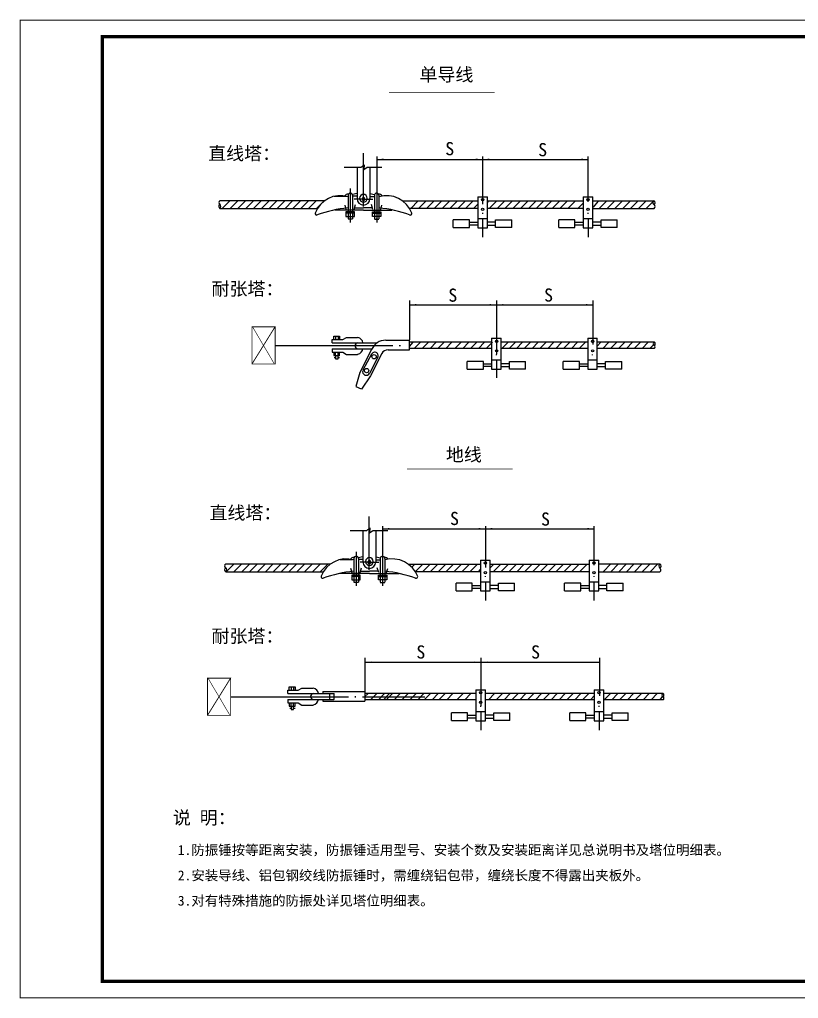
# Model space of a CAD drawing. Extents: x 457 to 4918, y -67 to 391.
# Drawn here: x 4444.6 to 4681.3, y -60 to 237.4 of the extents above; entities that cross this region are included whole.
import ezdxf

# ---------------------------------------------------------------- set-up
doc = ezdxf.new("R2010")
doc.units = 0
doc.header["$LTSCALE"] = 40
doc.header["$MEASUREMENT"] = 0
doc.layers.get('0').update_dxf_attribs({"linetype": 'CONTINUOUS'})
doc.layers.add('1', color=2, linetype='CONTINUOUS')
doc.styles.add('图签 宋体3', font='', dxfattribs={"height": 3})
doc.styles.add('图签 宋体4', font='', dxfattribs={"height": 4})
doc.styles.get('图签 宋体3').set_extended_font_data('SimSun')
doc.styles.get('图签 宋体4').set_extended_font_data('SimSun')

# ---------------------------------------------------------------- blocks, each defined once
blk = doc.blocks.new('*X32')
at = {"color": 0}
for p, q in [((40.37, 220.68), (42.95, 223.26)), ((43.02, 220.68), (45.6, 223.26)), ((45.67, 220.68), (48.25, 223.26)), ((48.32, 220.68), (50.91, 223.26)), ((50.98, 220.68), (53.56, 223.26)), ((53.63, 220.68), (56.21, 223.26)), ((56.28, 220.68), (58.86, 223.26)), ((58.93, 220.68), (61.51, 223.26)), ((61.58, 220.68), (64.16, 223.26)), ((64.23, 220.68), (66.82, 223.26)), ((66.89, 220.68), (69.47, 223.26)), ((69.54, 220.68), (72.12, 223.26)), ((72.19, 220.68), (74.77, 223.26))]:
    blk.add_line(p, q, dxfattribs=at)
blk = doc.blocks.new('*X33')
at = {"color": 0}
for p, q in [((167.65, 220.68), (170.25, 223.29)), ((170.3, 220.68), (172.9, 223.29)), ((172.95, 220.68), (175.56, 223.29)), ((175.6, 220.68), (178.21, 223.29)), ((178.26, 220.68), (180.86, 223.29)), ((180.91, 220.68), (183.51, 223.29)), ((183.56, 220.68), (186.16, 223.29))]:
    blk.add_line(p, q, dxfattribs=at)
blk = doc.blocks.new('*X31')
at = {"color": 0}
blk.add_line((78.89, 235), (83.05, 235), dxfattribs=at)

msp = doc.modelspace()

# ---------------------------------------------------------------- linework, layer by layer
at = {"color": 0}
for p, q in [((4549.08, 180.61), (4549.08, 196.81)), ((4548.36, 192.54), (4549.28, 193.28)), ((4549.28, 193.28), (4549.19, 191.8)), ((4543.24, 192.53), (4548.3, 192.53)), ((4547.15, 192.49), (4547.15, 183.04)), ((4549.19, 191.8), (4550.2, 192.54)), ((4550.25, 192.53), (4554.73, 192.53)), ((4551.07, 192.49), (4551.07, 183.04)), ((4545.07, 186.01), (4545.07, 175.72)), ((4547.15, 184.57), (4545.73, 184.21)), ((4551.07, 184.57), (4552.48, 184.21)), ((4553.14, 186.01), (4553.14, 175.72)), ((4537.29, 182.33), (4505.47, 182.33)), ((4506.17, 180.01), (4508.5, 182.33)), ((4508.56, 180.01), (4510.88, 182.33)), ((4510.95, 180.01), (4513.27, 182.33)), ((4513.33, 180.01), (4515.66, 182.33)), ((4515.72, 180.01), (4518.04, 182.33)), ((4518.11, 180.01), (4520.43, 182.33)), ((4520.49, 180.01), (4522.82, 182.33)), ((4522.88, 180.01), (4525.2, 182.33)), ((4525.27, 180.01), (4527.59, 182.33)), ((4527.65, 180.01), (4529.98, 182.33)), ((4530.04, 180.01), (4532.36, 182.33)), ((4532.43, 180.01), (4534.75, 182.33)), ((4534.81, 180.01), (4537.14, 182.33)), ((4544.43, 184.03), (4544.43, 176.82)), ((4545.77, 184.03), (4545.77, 176.82)), ((4547.15, 183.68), (4545.77, 183.68)), ((4549.11, 182.86), (4546.27, 182.86)), ((4549.11, 182.86), (4551.94, 182.86)), ((4551.07, 183.6), (4552.44, 183.6)), ((4552.44, 184.03), (4552.44, 176.82)), ((4553.78, 184.03), (4553.78, 176.82)), ((4560.93, 182.33), (4583.82, 182.33)), ((4563.45, 180.01), (4565.77, 182.33)), ((4565.84, 180.01), (4568.16, 182.33)), ((4568.22, 180.01), (4570.55, 182.33)), ((4570.61, 180.01), (4572.93, 182.33)), ((4573, 180.01), (4575.32, 182.33)), ((4575.38, 180.01), (4577.71, 182.33)), ((4577.77, 180.01), (4580.09, 182.33)), ((4580.15, 180.01), (4582.48, 182.33)), ((4583.82, 183.54), (4586.75, 183.54)), ((4583.82, 183.54), (4583.82, 174.15)), ((4586.75, 174.15), (4586.75, 183.54)), ((4586.75, 181.83), (4587.25, 182.33)), ((4586.75, 182.33), (4615.83, 182.33)), ((4587.31, 180.01), (4589.64, 182.33)), ((4589.7, 180.01), (4592.02, 182.33)), ((4592.09, 180.01), (4594.41, 182.33)), ((4594.47, 180.01), (4596.8, 182.33)), ((4596.86, 180.01), (4599.18, 182.33)), ((4599.25, 180.01), (4601.57, 182.33)), ((4601.63, 180.01), (4603.96, 182.33)), ((4604.02, 180.01), (4606.34, 182.33)), ((4606.41, 180.01), (4608.73, 182.33)), ((4608.79, 180.01), (4611.12, 182.33)), ((4611.18, 180.01), (4613.5, 182.33)), ((4614.19, 179.91), (4615.75, 181.46)), ((4615.87, 183.54), (4618.8, 183.54)), ((4615.87, 183.54), (4615.87, 174.15)), ((4618.76, 182.35), (4637.41, 182.35)), ((4618.8, 174.15), (4618.8, 183.54)), ((4620.41, 182.24), (4618.86, 180.43)), ((4620.73, 180.01), (4623.07, 182.35)), ((4623.11, 180.01), (4625.45, 182.35)), ((4625.5, 180.01), (4627.84, 182.35)), ((4627.88, 180.01), (4630.23, 182.35)), ((4630.27, 180.01), (4632.61, 182.35)), ((4632.66, 180.01), (4635, 182.35)), ((4635.04, 180.01), (4637.39, 182.35)), ((4505.47, 180.01), (4535.12, 180.01)), ((4549.11, 179.46), (4540.46, 179.46)), ((4543.86, 179.63), (4543.51, 180.99)), ((4543.79, 178.95), (4543.79, 177.5)), ((4546.34, 178.95), (4543.79, 178.95)), ((4546.34, 178.52), (4543.79, 178.52)), ((4546.27, 179.72), (4546.7, 181.16)), ((4546.34, 177.5), (4546.34, 178.95)), ((4546.41, 180.14), (4549.11, 180.14)), ((4551.8, 180.14), (4549.11, 180.14)), ((4549.11, 179.46), (4557.75, 179.46)), ((4551.94, 179.72), (4551.51, 181.16)), ((4551.87, 178.95), (4554.42, 178.95)), ((4551.87, 177.5), (4551.87, 178.95)), ((4551.87, 178.52), (4554.42, 178.52)), ((4554.35, 179.63), (4554.7, 180.99)), ((4554.42, 178.95), (4554.42, 177.5)), ((4583.82, 180.01), (4563.09, 180.01)), ((4582.54, 180.01), (4583.82, 181.28)), ((4585.33, 178.39), (4585.33, 178.64)), ((4615.83, 180.01), (4586.75, 180.01)), ((4617.38, 178.39), (4617.38, 178.64)), ((4618.76, 180.01), (4637.41, 180.01)), ((4543.79, 177.5), (4546.34, 177.5)), ((4545.77, 176.74), (4544.43, 176.74)), ((4554.42, 177.5), (4551.87, 177.5)), ((4552.44, 176.74), (4553.78, 176.74)), ((4576.39, 174.2), (4576.39, 176.51)), ((4581.29, 176.51), (4576.39, 176.51)), ((4581.29, 176.3), (4581.29, 176.51)), ((4581.29, 174.59), (4581.29, 176.3)), ((4581.29, 175.8), (4583.79, 175.8)), ((4583.82, 176.94), (4586.74, 176.94)), ((4585.3, 176.71), (4585.3, 171.25)), ((4589.25, 175.8), (4586.75, 175.8)), ((4589.25, 176.51), (4594.15, 176.51)), ((4589.25, 176.3), (4589.25, 176.51)), ((4589.25, 174.59), (4589.25, 176.3)), ((4594.15, 174.2), (4594.15, 176.51)), ((4608.45, 174.2), (4608.45, 176.51)), ((4613.34, 176.51), (4608.45, 176.51)), ((4613.34, 176.3), (4613.34, 176.51)), ((4613.34, 174.59), (4613.34, 176.3)), ((4613.34, 175.8), (4615.85, 175.8)), ((4615.87, 176.94), (4618.79, 176.94)), ((4617.35, 176.71), (4617.35, 171.25)), ((4621.31, 175.8), (4618.8, 175.8)), ((4621.31, 176.3), (4621.31, 176.51)), ((4621.31, 176.51), (4626.2, 176.51)), ((4621.31, 174.59), (4621.31, 176.3)), ((4626.2, 174.2), (4626.2, 176.51)), ((4576.39, 174.2), (4581.29, 174.2)), ((4583.79, 174.92), (4581.29, 174.92)), ((4581.29, 174.2), (4581.29, 174.58)), ((4583.82, 174.15), (4586.75, 174.15)), ((4586.75, 174.92), (4589.25, 174.92)), ((4589.25, 174.2), (4589.25, 174.58)), ((4594.15, 174.2), (4589.25, 174.2)), ((4608.45, 174.2), (4613.34, 174.2)), ((4615.85, 174.92), (4613.34, 174.92)), ((4613.34, 174.2), (4613.34, 174.58)), ((4615.87, 174.15), (4618.8, 174.15)), ((4618.8, 174.92), (4621.31, 174.92)), ((4621.31, 174.2), (4621.31, 174.58)), ((4626.2, 174.2), (4621.31, 174.2)), ((4539.6, 139.15), (4539.6, 140.16)), ((4539.6, 140.16), (4542.79, 140.16)), ((4540.05, 140.16), (4540.05, 141.16)), ((4540.05, 141.16), (4541.87, 141.16)), ((4540.61, 141.18), (4540.61, 140.18)), ((4541.37, 141.18), (4541.37, 140.18)), ((4541.84, 141.18), (4541.84, 140.18)), ((4542.79, 140.16), (4543.92, 140.8)), ((4543.92, 140.8), (4547.34, 140.8)), ((4555.88, 139.98), (4563, 139.98)), ((4563, 139.98), (4563, 136.99)), ((4588.06, 140.55), (4588.06, 131.17)), ((4588.06, 140.55), (4590.99, 140.55)), ((4590.99, 131.17), (4590.99, 140.55)), ((4617.24, 140.55), (4620.17, 140.55)), ((4617.24, 140.55), (4617.24, 131.17)), ((4620.17, 131.17), (4620.17, 140.55)), ((4522.17, 138.4), (4540.89, 138.4)), ((4539.6, 137.33), (4551.66, 137.33)), ((4539.6, 137.3), (4539.6, 136.29)), ((4539.63, 139.15), (4542.79, 139.15)), ((4540.89, 138.4), (4558.07, 138.4)), ((4542.79, 139.15), (4546.58, 139.15)), ((4546.58, 139.15), (4547.34, 139.15)), ((4547.36, 139.15), (4553.22, 139.15)), ((4551.58, 137.16), (4547.99, 130.18)), ((4551.4, 137.33), (4551.4, 137.33)), ((4551.4, 137.33), (4551.65, 137.33)), ((4556.57, 137), (4563, 137)), ((4560, 138.4), (4560.31, 138.4)), ((4588.06, 139.37), (4563, 139.37)), ((4588.06, 137.5), (4563, 137.5)), ((4564.11, 139.37), (4563.01, 138.08)), ((4564.56, 137.5), (4566.43, 139.37)), ((4566.94, 137.5), (4568.82, 139.37)), ((4569.33, 137.5), (4571.2, 139.37)), ((4571.72, 137.5), (4573.59, 139.37)), ((4574.1, 137.5), (4575.97, 139.37)), ((4576.9, 137.5), (4578.78, 139.37)), ((4579.29, 137.5), (4581.16, 139.37)), ((4581.65, 137.5), (4583.53, 139.37)), ((4581.68, 137.5), (4583.55, 139.37)), ((4584.04, 137.5), (4585.91, 139.37)), ((4586.43, 137.5), (4588.3, 139.37)), ((4594.55, 139.37), (4590.99, 139.37)), ((4617.24, 139.37), (4590.99, 139.37)), ((4594.55, 137.5), (4590.99, 137.5)), ((4617.24, 137.5), (4590.99, 137.5)), ((4591.2, 137.5), (4593.07, 139.37)), ((4593.4, 137.5), (4595.27, 139.37)), ((4595.58, 137.5), (4597.45, 139.37)), ((4597.97, 137.5), (4599.84, 139.37)), ((4600.35, 137.5), (4602.23, 139.37)), ((4602.74, 137.5), (4604.61, 139.37)), ((4605.13, 137.5), (4607, 139.37)), ((4607.51, 137.5), (4609.39, 139.37)), ((4609.9, 137.5), (4611.77, 139.37)), ((4612.29, 137.5), (4614.16, 139.37)), ((4614.67, 137.5), (4616.54, 139.37)), ((4637.53, 139.37), (4620.17, 139.37)), ((4621.22, 139.36), (4620.17, 138.2)), ((4637.46, 137.5), (4620.17, 137.5)), ((4621.83, 137.5), (4623.7, 139.37)), ((4624.22, 137.5), (4626.09, 139.37)), ((4626.6, 137.5), (4628.48, 139.37)), ((4628.99, 137.5), (4630.86, 139.37)), ((4631.38, 137.5), (4633.25, 139.37)), ((4633.76, 137.5), (4635.64, 139.37)), ((4636.12, 137.49), (4637.24, 138.61)), ((4539.6, 136.29), (4542.79, 136.29)), ((4540.05, 136.29), (4540.05, 135.28)), ((4540.05, 135.28), (4541.87, 135.28)), ((4540.21, 134.7), (4540.61, 134.7)), ((4540.61, 135.27), (4540.61, 136.27)), ((4540.61, 135.28), (4540.61, 134.34)), ((4540.61, 134.34), (4541.37, 134.34)), ((4541.37, 135.27), (4541.37, 136.27)), ((4541.37, 134.34), (4541.37, 135.28)), ((4541.37, 134.7), (4541.84, 134.7)), ((4541.84, 135.27), (4541.84, 136.27)), ((4542.79, 136.29), (4543.92, 135.65)), ((4543.92, 135.65), (4547.34, 135.65)), ((4551.58, 135.69), (4548.92, 130.82)), ((4553.45, 134.86), (4550.9, 129.89)), ((4554.65, 135.96), (4551.24, 129.15)), ((4588.06, 133.96), (4590.98, 133.96)), ((4589.52, 133.96), (4589.52, 128.5)), ((4589.57, 135.41), (4589.57, 135.66)), ((4617.24, 133.96), (4620.16, 133.96)), ((4618.75, 135.41), (4618.75, 135.66)), ((4585.53, 133.53), (4580.64, 133.53)), ((4580.64, 131.22), (4580.64, 133.53)), ((4580.64, 131.22), (4585.53, 131.22)), ((4585.53, 133.31), (4585.53, 133.53)), ((4585.53, 131.6), (4585.53, 133.32)), ((4585.53, 132.82), (4588.04, 132.82)), ((4588.04, 131.94), (4585.53, 131.94)), ((4585.53, 131.22), (4585.53, 131.6)), ((4588.06, 131.17), (4590.99, 131.17)), ((4593.5, 132.82), (4590.99, 132.82)), ((4590.99, 131.94), (4593.5, 131.94)), ((4593.5, 133.31), (4593.5, 133.53)), ((4593.5, 133.53), (4598.39, 133.53)), ((4593.5, 131.6), (4593.5, 133.32)), ((4593.5, 131.22), (4593.5, 131.6)), ((4598.39, 131.22), (4593.5, 131.22)), ((4598.39, 131.22), (4598.39, 133.53)), ((4614.71, 133.53), (4609.82, 133.53)), ((4609.82, 131.22), (4609.82, 133.53)), ((4609.82, 131.22), (4614.71, 131.22)), ((4614.71, 133.31), (4614.71, 133.53)), ((4614.71, 131.6), (4614.71, 133.32)), ((4614.71, 132.82), (4617.22, 132.82)), ((4617.22, 131.94), (4614.71, 131.94)), ((4614.71, 131.22), (4614.71, 131.6)), ((4617.24, 131.17), (4620.17, 131.17)), ((4622.68, 132.82), (4620.17, 132.82)), ((4620.17, 131.94), (4622.68, 131.94)), ((4622.68, 133.31), (4622.68, 133.53)), ((4622.68, 133.53), (4627.57, 133.53)), ((4622.68, 131.6), (4622.68, 133.32)), ((4622.68, 131.22), (4622.68, 131.6)), ((4627.57, 131.22), (4622.68, 131.22)), ((4627.57, 131.22), (4627.57, 133.53)), ((4548, 130.2), (4546.74, 125.94)), ((4551.25, 129.19), (4548.48, 125.12)), ((4546.82, 125.9), (4548.38, 125.17)), ((4550.86, 70.26), (4550.86, 86.46)), ((4545.03, 82.18), (4550.09, 82.18)), ((4548.93, 82.14), (4548.93, 72.69)), ((4550.14, 82.19), (4551.06, 82.93)), ((4551.06, 82.93), (4550.98, 81.45)), ((4550.98, 81.45), (4551.99, 82.19)), ((4552.03, 82.18), (4556.52, 82.18)), ((4552.85, 82.14), (4552.85, 72.69)), ((4546.85, 75.65), (4546.85, 65.37)), ((4554.93, 75.65), (4554.93, 65.37)), ((4539.07, 71.98), (4507.25, 71.98)), ((4546.21, 73.67), (4546.21, 66.47)), ((4548.91, 74.21), (4547.52, 73.86)), ((4547.56, 73.67), (4547.56, 66.47)), ((4548.87, 73.32), (4547.56, 73.32)), ((4550.89, 72.51), (4548.06, 72.51)), ((4550.89, 72.51), (4553.73, 72.51)), ((4552.85, 73.25), (4554.22, 73.25)), ((4552.88, 74.21), (4554.26, 73.86)), ((4554.22, 73.67), (4554.22, 66.47)), ((4555.57, 73.67), (4555.57, 66.47)), ((4562.71, 71.98), (4584.68, 71.98)), ((4563.79, 71.04), (4564.72, 71.98)), ((4564.79, 69.65), (4567.11, 71.98)), ((4567.02, 69.65), (4569.34, 71.98)), ((4569.41, 69.65), (4571.73, 71.98)), ((4571.79, 69.65), (4574.12, 71.98)), ((4574.18, 69.65), (4576.5, 71.98)), ((4576.57, 69.65), (4578.89, 71.98)), ((4579, 69.65), (4581.32, 71.98)), ((4581.47, 69.65), (4583.79, 71.98)), ((4584.68, 73.18), (4584.68, 63.8)), ((4584.68, 73.18), (4587.61, 73.18)), ((4587.61, 63.8), (4587.61, 73.18)), ((4587.61, 71.98), (4617.61, 71.98)), ((4587.61, 70.87), (4588.72, 71.98)), ((4588.5, 69.65), (4590.82, 71.98)), ((4590.88, 69.65), (4593.21, 71.98)), ((4593.27, 69.65), (4595.59, 71.98)), ((4595.66, 69.65), (4597.98, 71.98)), ((4598.04, 69.65), (4600.37, 71.98)), ((4600.43, 69.65), (4602.75, 71.98)), ((4602.82, 69.65), (4605.14, 71.98)), ((4605.2, 69.65), (4607.53, 71.98)), ((4607.59, 69.65), (4609.91, 71.98)), ((4609.98, 69.65), (4612.3, 71.98)), ((4612.36, 69.65), (4614.69, 71.98)), ((4614.75, 69.65), (4617.07, 71.98)), ((4617.66, 73.18), (4617.66, 63.8)), ((4617.66, 73.18), (4620.59, 73.18)), ((4620.55, 72), (4639.19, 72)), ((4620.59, 63.8), (4620.59, 73.18)), ((4507.25, 69.65), (4536.91, 69.65)), ((4550.89, 69.11), (4541.79, 69.11)), ((4545.65, 69.28), (4545.29, 70.64)), ((4548.13, 68.6), (4545.58, 68.6)), ((4545.58, 68.6), (4545.58, 67.15)), ((4548.06, 69.36), (4548.48, 70.81)), ((4548.13, 67.15), (4548.13, 68.6)), ((4548.2, 69.79), (4550.89, 69.79)), ((4553.58, 69.79), (4550.89, 69.79)), ((4550.89, 69.11), (4559.99, 69.11)), ((4553.73, 69.36), (4553.3, 70.81)), ((4553.65, 68.6), (4556.21, 68.6)), ((4553.65, 67.15), (4553.65, 68.6)), ((4556.14, 69.28), (4556.49, 70.64)), ((4556.21, 68.6), (4556.21, 67.15)), ((4584.68, 69.65), (4564.87, 69.65)), ((4584.01, 69.65), (4584.68, 70.33)), ((4617.61, 69.65), (4587.61, 69.65)), ((4620.55, 69.65), (4639.19, 69.65)), ((4548.13, 68.17), (4545.58, 68.17)), ((4545.58, 67.15), (4548.13, 67.15)), ((4547.56, 66.39), (4546.21, 66.39)), ((4553.65, 68.17), (4556.21, 68.17)), ((4556.21, 67.15), (4553.65, 67.15)), ((4554.22, 66.39), (4555.57, 66.39)), ((4582.16, 66.16), (4577.26, 66.16)), ((4577.26, 63.85), (4577.26, 66.16)), ((4582.16, 65.94), (4582.16, 66.16)), ((4582.16, 64.23), (4582.16, 65.95)), ((4582.16, 65.45), (4584.66, 65.45)), ((4584.68, 66.59), (4587.61, 66.59)), ((4586.17, 66.35), (4586.17, 60.89)), ((4586.19, 68.04), (4586.19, 68.29)), ((4590.12, 65.45), (4587.61, 65.45)), ((4590.12, 66.16), (4595.01, 66.16)), ((4590.12, 65.94), (4590.12, 66.16)), ((4590.12, 64.23), (4590.12, 65.95)), ((4595.01, 63.85), (4595.01, 66.16)), ((4610.23, 63.85), (4610.23, 66.16)), ((4615.13, 66.16), (4610.23, 66.16)), ((4615.13, 65.94), (4615.13, 66.16)), ((4615.13, 64.23), (4615.13, 65.95)), ((4615.13, 65.45), (4617.63, 65.45)), ((4617.66, 66.59), (4620.58, 66.59)), ((4619.14, 66.35), (4619.14, 60.89)), ((4619.17, 68.04), (4619.17, 68.29)), ((4623.09, 65.45), (4620.59, 65.45)), ((4623.09, 66.16), (4627.99, 66.16)), ((4623.09, 65.94), (4623.09, 66.16)), ((4623.09, 64.23), (4623.09, 65.95)), ((4627.99, 63.85), (4627.99, 66.16)), ((4577.26, 63.85), (4582.16, 63.85)), ((4584.66, 64.56), (4582.16, 64.56)), ((4582.16, 63.85), (4582.16, 64.23)), ((4584.68, 63.8), (4587.61, 63.8)), ((4587.61, 64.56), (4590.12, 64.56)), ((4590.12, 63.85), (4590.12, 64.23)), ((4595.01, 63.85), (4590.12, 63.85)), ((4610.23, 63.85), (4615.13, 63.85)), ((4617.63, 64.56), (4615.13, 64.56)), ((4615.13, 63.85), (4615.13, 64.23)), ((4617.66, 63.8), (4620.59, 63.8)), ((4620.59, 64.56), (4623.09, 64.56)), ((4623.09, 63.85), (4623.09, 64.23)), ((4627.99, 63.85), (4623.09, 63.85)), ((4526.09, 33.64), (4529.28, 33.64)), ((4526.09, 32.64), (4526.09, 33.64)), ((4526.54, 33.64), (4526.54, 34.65)), ((4526.54, 34.65), (4528.36, 34.65)), ((4527.1, 34.67), (4527.1, 33.66)), ((4527.86, 34.67), (4527.86, 33.66)), ((4528.33, 34.67), (4528.33, 33.66)), ((4529.28, 33.64), (4530.41, 34.28)), ((4530.41, 34.28), (4533.82, 34.28)), ((4536.74, 33.26), (4549.51, 33.26)), ((4536.74, 33.26), (4536.74, 32.64)), ((4549.49, 33.24), (4549.49, 30.27)), ((4583.28, 33.77), (4583.28, 24.38)), ((4583.28, 33.77), (4586.21, 33.77)), ((4586.21, 24.38), (4586.21, 33.77)), ((4619.22, 33.77), (4619.22, 24.38)), ((4619.22, 33.77), (4622.15, 33.77)), ((4622.15, 24.38), (4622.15, 33.77)), ((4508.74, 31.68), (4544.56, 31.68)), ((4526.09, 30.82), (4540.08, 30.82)), ((4526.09, 30.78), (4526.09, 29.77)), ((4526.09, 29.77), (4529.28, 29.77)), ((4526.12, 32.64), (4529.28, 32.64)), ((4526.54, 29.77), (4526.54, 28.77)), ((4527.1, 28.75), (4527.1, 29.75)), ((4527.86, 28.75), (4527.86, 29.75)), ((4528.33, 28.75), (4528.33, 29.75)), ((4529.28, 32.64), (4533.07, 32.64)), ((4529.28, 29.77), (4530.41, 29.13)), ((4533.07, 32.64), (4533.82, 32.64)), ((4533.85, 32.64), (4540.08, 32.64)), ((4536.74, 30.82), (4536.74, 30.27)), ((4536.74, 30.27), (4549.49, 30.27)), ((4537.89, 30.61), (4537.89, 30.61)), ((4538.79, 32.64), (4538.79, 30.82)), ((4540.08, 32.64), (4540.08, 30.82)), ((4546.49, 31.7), (4546.8, 31.7)), ((4546.49, 31.68), (4546.8, 31.68)), ((4548.81, 31.68), (4567.79, 31.68)), ((4550.49, 32.67), (4549.42, 31.6)), ((4570.16, 32.64), (4549.49, 32.64)), ((4570.16, 30.77), (4549.49, 30.77)), ((4551.25, 30.77), (4553.12, 32.64)), ((4553.64, 30.77), (4555.51, 32.64)), ((4555.17, 30.77), (4557.04, 32.64)), ((4556.02, 30.77), (4557.9, 32.64)), ((4558.42, 30.77), (4560.3, 32.64)), ((4560.81, 30.77), (4562.68, 32.64)), ((4563.2, 30.77), (4565.07, 32.64)), ((4565.58, 30.77), (4567.46, 32.64)), ((4567.57, 30.77), (4569.44, 32.64)), ((4583.28, 32.64), (4567.79, 32.64)), ((4583.28, 30.77), (4567.79, 30.77)), ((4569.95, 30.77), (4571.83, 32.64)), ((4572.04, 30.77), (4573.92, 32.64)), ((4574.43, 30.77), (4576.3, 32.64)), ((4577.52, 30.77), (4579.39, 32.64)), ((4579.9, 30.77), (4581.78, 32.64)), ((4603.73, 32.64), (4586.21, 32.64)), ((4603.73, 30.77), (4586.21, 30.77)), ((4587.05, 30.77), (4588.92, 32.64)), ((4589.43, 30.77), (4591.31, 32.64)), ((4591.82, 30.77), (4593.69, 32.64)), ((4594.21, 30.77), (4596.08, 32.64)), ((4596.59, 30.77), (4598.47, 32.64)), ((4598.98, 30.77), (4600.85, 32.64)), ((4601.37, 30.77), (4603.24, 32.64)), ((4601.37, 30.77), (4603.24, 32.64)), ((4619.22, 32.64), (4603.73, 32.64)), ((4619.22, 30.77), (4603.73, 30.77)), ((4603.75, 30.77), (4605.63, 32.64)), ((4606.14, 30.77), (4608.01, 32.64)), ((4608.53, 30.77), (4610.4, 32.64)), ((4610.91, 30.77), (4612.79, 32.64)), ((4610.91, 30.77), (4612.79, 32.64)), ((4613.3, 30.77), (4615.17, 32.64)), ((4615.69, 30.77), (4617.56, 32.64)), ((4618.07, 30.77), (4619.22, 31.92)), ((4618.07, 30.77), (4619.22, 31.92)), ((4639.67, 32.64), (4622.15, 32.64)), ((4639.67, 30.77), (4622.15, 30.77)), ((4622.28, 30.77), (4624.16, 32.64)), ((4640.15, 32.64), (4622.68, 32.64)), ((4640.14, 30.77), (4622.68, 30.77)), ((4624.54, 30.77), (4626.42, 32.64)), ((4626.93, 30.77), (4628.8, 32.64)), ((4629.32, 30.77), (4631.19, 32.64)), ((4631.7, 30.77), (4633.58, 32.64)), ((4634.09, 30.77), (4635.96, 32.64)), ((4636.48, 30.77), (4638.35, 32.64)), ((4639.29, 30.77), (4640.02, 31.74)), ((4526.54, 28.77), (4528.36, 28.77)), ((4526.7, 28.19), (4527.1, 28.19)), ((4527.1, 28.77), (4527.1, 27.82)), ((4527.1, 27.82), (4527.86, 27.82)), ((4527.86, 27.82), (4527.86, 28.77)), ((4527.86, 28.19), (4528.33, 28.19)), ((4530.41, 29.13), (4533.82, 29.13)), ((4583.28, 27.17), (4586.2, 27.17)), ((4584.76, 26.94), (4584.76, 21.48)), ((4584.79, 28.62), (4584.79, 28.87)), ((4619.22, 27.17), (4622.14, 27.17)), ((4620.7, 26.94), (4620.7, 21.48)), ((4620.73, 28.62), (4620.73, 28.87)), ((4575.86, 24.43), (4575.86, 26.74)), ((4580.75, 26.74), (4575.86, 26.74)), ((4575.86, 24.43), (4580.75, 24.43)), ((4580.75, 26.53), (4580.75, 26.74)), ((4580.75, 24.82), (4580.75, 26.53)), ((4580.75, 26.03), (4583.26, 26.03)), ((4583.26, 25.15), (4580.75, 25.15)), ((4580.75, 24.43), (4580.75, 24.81)), ((4583.28, 24.38), (4586.21, 24.38)), ((4588.71, 26.03), (4586.21, 26.03)), ((4586.21, 25.15), (4588.71, 25.15)), ((4588.71, 26.74), (4593.61, 26.74)), ((4588.71, 26.53), (4588.71, 26.74)), ((4588.71, 24.82), (4588.71, 26.53)), ((4588.71, 24.43), (4588.71, 24.81)), ((4593.61, 24.43), (4588.71, 24.43)), ((4593.61, 24.43), (4593.61, 26.74)), ((4611.8, 24.43), (4611.8, 26.74)), ((4616.69, 26.74), (4611.8, 26.74)), ((4611.8, 24.43), (4616.69, 24.43)), ((4616.69, 26.53), (4616.69, 26.74)), ((4616.69, 24.82), (4616.69, 26.53)), ((4616.69, 26.03), (4619.2, 26.03)), ((4619.2, 25.15), (4616.69, 25.15)), ((4616.69, 24.43), (4616.69, 24.81)), ((4619.22, 24.38), (4622.15, 24.38)), ((4624.66, 26.03), (4622.15, 26.03)), ((4622.15, 25.15), (4624.66, 25.15)), ((4624.66, 26.74), (4629.55, 26.74)), ((4624.66, 26.53), (4624.66, 26.74)), ((4624.66, 24.82), (4624.66, 26.53)), ((4624.66, 24.43), (4624.66, 24.81)), ((4629.55, 24.43), (4624.66, 24.43)), ((4629.55, 24.43), (4629.55, 26.74))]:
    msp.add_line(p, q, dxfattribs=at)
for points, const_width in [([(4444.78, -59.81), (4917.78, -59.81), (4917.78, 237.19), (4444.78, 237.19)], 0.35), ([(4469.78, -54.81), (4912.78, -54.81), (4912.78, 232.19), (4469.78, 232.19)], 1)]:
    msp.add_lwpolyline(points, close=True, dxfattribs=dict(const_width=const_width))
at = {"color": 0, "flags": 128}
for points, const_width in [([(4556.85, 215.2), (4588.98, 215.2)], 0.18), ([(4522.25, 144.05), (4522.25, 132.75), (4515.23, 132.75), (4515.23, 144.05), (4522.25, 144.05), (4515.23, 132.75)], 0.27), ([(4515.38, 144.05), (4521.96, 132.89)], 0.18), ([(4562.34, 100.85), (4594.47, 100.85)], 0.18), ([(4508.74, 37.33), (4508.74, 26.03), (4501.72, 26.03), (4501.72, 37.33), (4508.74, 37.33), (4501.72, 26.03)], 0.27), ([(4501.86, 37.33), (4508.45, 26.17)], 0.18), ([(4536.74, 32.7), (4540.09, 32.7)], 0.18), ([(4540.16, 32.79), (4540.16, 30.64)], 0.18), ([(4536.74, 30.73), (4540.09, 30.73)], 0.18)]:
    msp.add_lwpolyline(points, dxfattribs=dict(at, const_width=const_width))
at = {"color": 0}
for centre, radius in [((4585.3, 182.65), 0.352), ((4617.35, 182.65), 0.352), ((4585.3, 179.73), 0.352), ((4617.35, 179.73), 0.352), ((4589.55, 139.67), 0.352), ((4618.72, 139.67), 0.352), ((4589.55, 136.74), 0.352), ((4618.72, 136.74), 0.352), ((4552.34, 134.96), 0.658), ((4552.34, 134.96), 0.658), ((4550.04, 130.72), 0.658), ((4550.04, 130.72), 0.658), ((4586.17, 72.3), 0.352), ((4619.14, 72.3), 0.352), ((4586.17, 69.37), 0.352), ((4619.14, 69.37), 0.352), ((4584.76, 32.88), 0.352), ((4620.71, 32.88), 0.352), ((4584.76, 29.96), 0.352), ((4620.71, 29.96), 0.352)]:
    msp.add_circle(centre, radius, dxfattribs=at)
for centre, radius, start, end in [((4545.1, 183.98), 0.671, 3.9, 176.1), ((4553.11, 183.98), 0.676, 4.2309, 175.7691), ((4505.88, 181.77), 0.696, 126.8043, 229.2497), ((4542.11, 175.67), 8.23, 73.6756, 159.3564), ((4544.4, 183.17), 1.16, 84.2733, 147.7286), ((4549.13, 183.01), 1.99, 180, 270), ((4549.13, 183.09), 1.19, 90, 270), ((4549.18, 182.86), 0.515, 97.8617, 277.8617), ((4549.03, 182.86), 0.515, 262.1383, 82.1383), ((4549.08, 183.09), 1.19, 270, 90), ((4549.08, 183.01), 1.99, 270, 0), ((4553.81, 183.17), 1.16, 32.2714, 95.7985), ((4556.1, 175.67), 8.23, 20.6436, 106.3244), ((4637.82, 181.73), 0.747, 123.5024, 239.974), ((4637.02, 181.7), 0.755, 304.5005, 58.9759), ((4505.87, 180.64), 0.75, 125.9996, 237.4571), ((4505.02, 180.61), 0.752, 306.3097, 57.147), ((4534.9, 178.48), 0.496, 169.8482, 290.3603), ((4547.84, 143.62), 36.69, 95.4453, 110.3603), ((4550.37, 143.62), 36.69, 69.6397, 84.5547), ((4563.31, 178.48), 0.496, 249.6397, 10.1518), ((4637.08, 180.56), 0.637, 300.5531, 55.3356), ((4547.02, 138.9), 1.94, 7.5851, 78.1964), ((4555.89, 135.29), 4.69, 90.0958, 156.5422), ((4547.49, 138.24), 0.918, 97.9756, 262.0244), ((4547.02, 137.63), 1.94, 281.8036, 352.4149), ((4556.46, 134.91), 2.09, 87.1155, 149.8292), ((4637.73, 138.86), 0.545, 111.4441, 244.8257), ((4637.19, 137.94), 0.521, 300.5669, 54.3393), ((4637.2, 138.88), 0.591, 300.351, 55.9188), ((4552.53, 135.32), 1.02, 333.5389, 158.4752), ((4549.96, 130.42), 1.11, 159.1946, 336.6072), ((4507.56, 71.42), 0.634, 119.0336, 241.9896), ((4543.9, 65.31), 8.23, 73.6756, 158.7147), ((4546.14, 72.85), 1.11, 82.1968, 158.0786), ((4546.89, 73.62), 0.676, 4.2516, 175.7484), ((4550.92, 72.65), 1.99, 180, 270), ((4550.92, 72.74), 1.19, 90, 270), ((4550.96, 72.51), 0.515, 97.8617, 277.8617), ((4550.82, 72.51), 0.515, 262.1383, 82.1383), ((4550.86, 72.74), 1.19, 270, 90), ((4550.86, 72.65), 1.99, 270, 0), ((4554.89, 73.62), 0.676, 4.2309, 175.7691), ((4555.63, 72.85), 1.11, 31.8853, 97.5416), ((4557.88, 65.31), 8.23, 20.6436, 106.3244), ((4639.52, 71.38), 0.702, 118.1828, 240.9496), ((4638.84, 71.38), 0.709, 299.2079, 59.9245), ((4507.6, 70.25), 0.696, 119.2949, 239.7619), ((4506.77, 70.26), 0.773, 308.112, 50.9449), ((4549.62, 33.26), 36.69, 95.4453, 110.3603), ((4552.16, 33.26), 36.69, 69.6397, 84.5547), ((4638.86, 70.21), 0.643, 300.7395, 60.2226), ((4536.7, 68.14), 0.499, 160.7536, 288.2818), ((4565.09, 68.13), 0.496, 249.6397, 10.1518), ((4533.5, 32.38), 1.94, 7.5851, 78.1964), ((4533.97, 31.73), 0.918, 97.9756, 262.0244), ((4533.5, 31.11), 1.94, 281.8036, 352.4149), ((4640.35, 32.15), 0.529, 111.5657, 247.4013), ((4639.86, 32.15), 0.568, 299.7878, 59.1792), ((4639.87, 31.22), 0.525, 301.6273, 58.0938)]:
    msp.add_arc(centre, radius, start, end, dxfattribs=at)
for p in [(4545.1, 176.74), (4545.14, 176.75), (4553.07, 176.75), (4553.11, 176.74), (4546.89, 66.39), (4546.92, 66.4), (4554.86, 66.4), (4554.89, 66.39)]:
    msp.add_point(p, dxfattribs=at)
at = {"layer": '1', "color": 0}
for p, q in [((4553.14, 195.75), (4553.14, 182.64)), ((4553.14, 194.9), (4617.39, 194.9)), ((4585.3, 195.75), (4585.3, 181.27)), ((4617.39, 182.02), (4617.39, 195.75)), ((4563.08, 152.01), (4563.08, 140.05)), ((4589.55, 152.01), (4589.55, 135.69)), ((4618.81, 152.01), (4618.81, 138.69)), ((4563.08, 150.73), (4618.81, 150.73)), ((4554.93, 83.45), (4554.93, 72.18)), ((4586.17, 83.45), (4586.17, 70.92)), ((4619.18, 71.67), (4619.18, 83.45)), ((4554.93, 82.7), (4619.18, 82.7)), ((4549.51, 43.47), (4549.51, 33.26)), ((4549.51, 42.15), (4620.79, 42.15)), ((4584.77, 43.47), (4584.77, 28.9)), ((4620.79, 43.47), (4620.79, 31.9))]:
    msp.add_line(p, q, dxfattribs=at)
for points in [[(4555.21, 194.9, 0.45, 0, 0), (4553.14, 194.9, 0, 0, 0)], [(4583.24, 194.9, 0.45, 0, 0), (4585.3, 194.9, 0, 0, 0)], [(4587.37, 194.9, 0.45, 0, 0), (4585.3, 194.9, 0, 0, 0)], [(4615.33, 194.9, 0.45, 0, 0), (4617.39, 194.9, 0, 0, 0)], [(4565.14, 150.73, 0.45, 0, 0), (4563.08, 150.73, 0, 0, 0)], [(4587.49, 150.73, 0.45, 0, 0), (4589.55, 150.73, 0, 0, 0)], [(4591.62, 150.73, 0.45, 0, 0), (4589.55, 150.73, 0, 0, 0)], [(4616.75, 150.73, 0.45, 0, 0), (4618.81, 150.73, 0, 0, 0)], [(4557, 82.7, 0.45, 0, 0), (4554.93, 82.7, 0, 0, 0)], [(4584.1, 82.7, 0.45, 0, 0), (4586.17, 82.7, 0, 0, 0)], [(4588.23, 82.7, 0.45, 0, 0), (4586.17, 82.7, 0, 0, 0)], [(4617.11, 82.7, 0.45, 0, 0), (4619.18, 82.7, 0, 0, 0)], [(4551.58, 42.15, 0.45, 0, 0), (4549.51, 42.15, 0, 0, 0)], [(4582.7, 42.15, 0.45, 0, 0), (4584.77, 42.15, 0, 0, 0)], [(4586.83, 42.15, 0.45, 0, 0), (4584.77, 42.15, 0, 0, 0)], [(4618.73, 42.15, 0.45, 0, 0), (4620.79, 42.15, 0, 0, 0)]]:
    msp.add_lwpolyline(points, format="xyseb", dxfattribs=at)

# ---------------------------------------------------------------- block references
at = {"color": 0, "xscale": 0.9000000000014552, "yscale": 0.900000000000091, "zscale": 0.9000000000000057}
for name, p in [('*X31', (4469.24, -27.82)), ('*X32', (4471.02, -128.96)), ('*X31', (4471.02, -138.17)), ('*X33', (4471.02, -128.96))]:
    msp.add_blockref(name, p, dxfattribs=at)

# ---------------------------------------------------------------- texts
at = {"color": 0}
for s, height, style, p in [('单导线', 4, '图签 宋体4', (4566.13, 218.66)), ('直线塔：', 4, '图签 宋体4', (4501.92, 194.71)), ('耐张塔：', 4, '图签 宋体4', (4502.94, 153.59)), ('地线', 4, '图签 宋体4', (4574.15, 103.22)), ('直线塔：', 4, '图签 宋体4', (4502.31, 85.54)), ('耐张塔：', 4, '图签 宋体4', (4502.94, 48.1)), ('说 明：', 4, '图签 宋体4', (4491.19, -7.07)), ('1.防振锤按等距离安装，防振锤适用型号、安装个数及安装距离详见总说明书及塔位明细表。', 3, '图签 宋体3', (4492.7, -16.39)), ('2.安装导线、铝包钢绞线防振锤时，需缠绕铝包带，缠绕长度不得露出夹板外。', 3, '图签 宋体3', (4492.7, -24.1)), ('3.对有特殊措施的防振处详见塔位明细表。', 3, '图签 宋体3', (4492.7, -31.78))]:
    msp.add_text(s, height=height, dxfattribs=dict(at, style=style)).set_placement(p)
at = {"layer": '1', "color": 0, "style": '图签 宋体4'}
for p in [(4573.96, 196.16), (4602.19, 195.85), (4574.89, 151.66), (4603.99, 151.7), (4575.4, 83.82), (4603.06, 83.64), (4565.18, 43.27), (4600.04, 43.27)]:
    msp.add_text('S', height=4, dxfattribs=at).set_placement(p)

doc.saveas('drawing.dxf')
